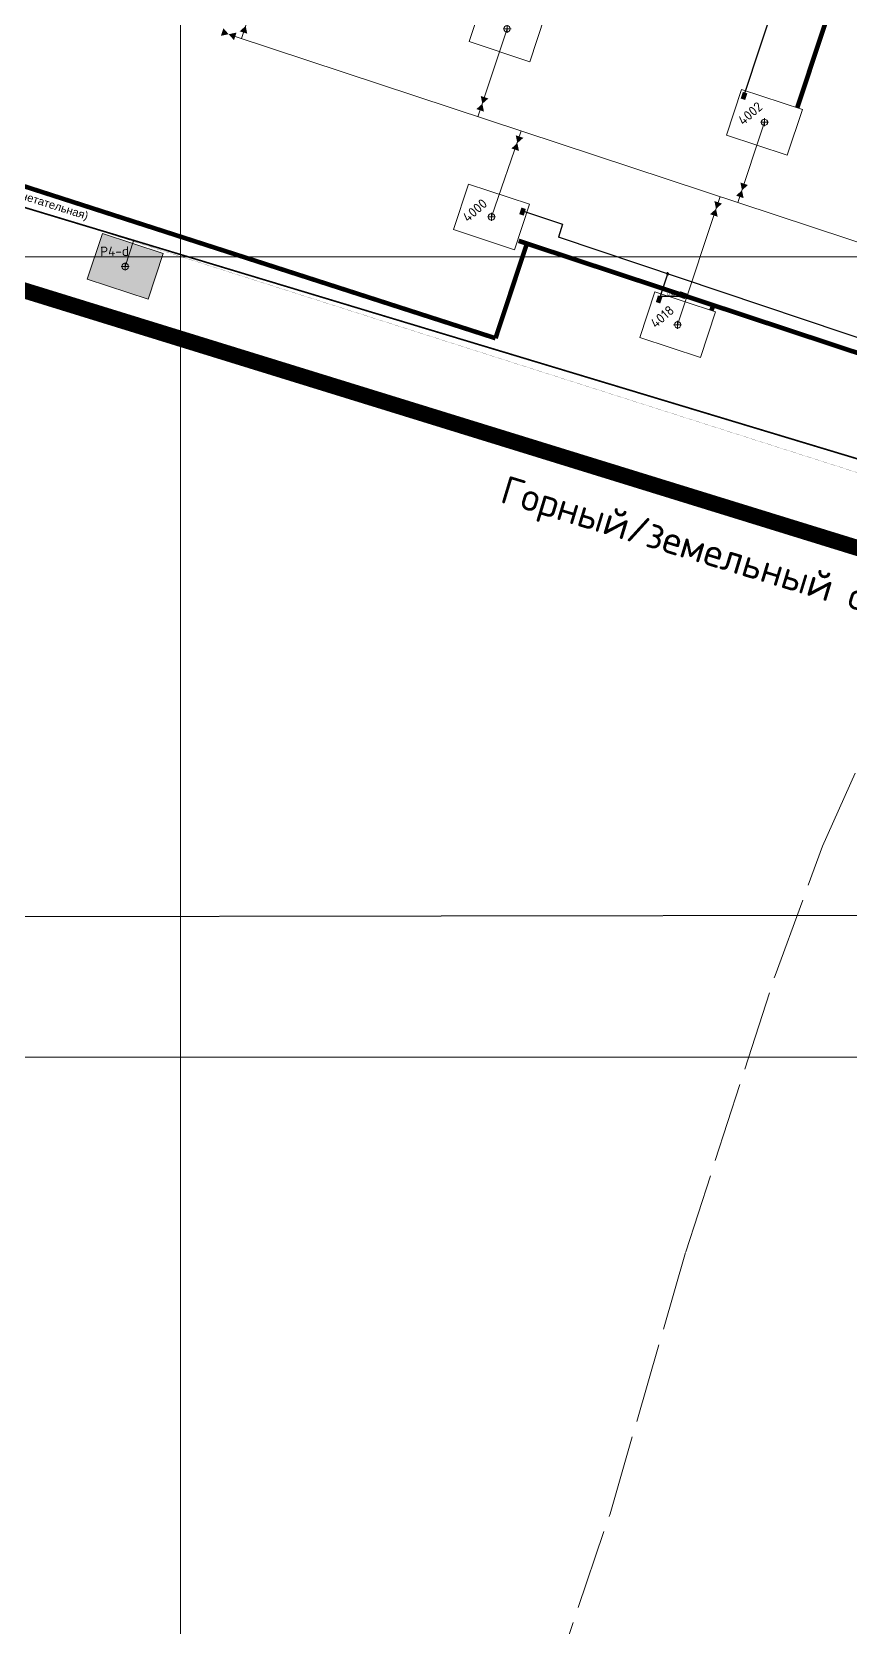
# Model space of a CAD drawing. Header units: millimetres. Extents: x 519 to 9564855, y -810 to 5021775.
# Drawn here: x 9523814 to 9524837, y 4997288 to 4999281 of the extents above; entities that cross this region are included whole.
import ezdxf

# ---------------------------------------------------------------- set-up
doc = ezdxf.new("R2010")
doc.units = ezdxf.units.MM
doc.header["$LTSCALE"] = 2
doc.header["$MEASUREMENT"] = 0
doc.header["$PDMODE"] = 2
doc.header["$PDSIZE"] = 5
for name, pattern in [('92051501$0$GROUND1', [60, 50, -10]), ('92051501$0$GROUND2', [35, 25, -10]), ('DASHED', [0.75, 0.5, -0.25]), ('DASHED2', [9.525, 6.35, -3.175]), ('HIDDEN2', [4.7625, 3.175, -1.5875])]:
    doc.linetypes.add(name, pattern=pattern)
for name, color, linetype in [('0_ANNOT_Dimensions', 7, 'Continuous'), ('Existing roads', 41, 'Continuous'), ('GRID_PULKOVO', 7, 'Continuous'), ('new 100 wells', 131, 'Continuous'), ('New disposal wells', 191, 'Continuous'), ('OilColl&Flowlines', 3, 'Continuous'), ('ROAD_FIELD', 255, '92051501$0$GROUND2'), ('stage 7.frame', 7, 'Continuous'), ('водавод', 5, 'Continuous'), ('МГ-земельный участок', 7, 'Continuous'), ('Скважины 2019г.', 241, 'Continuous'), ('Скважины на 2020 год', 140, 'Continuous')]:
    doc.layers.add(name, color=color, linetype=linetype)
for name, color, linetype, lineweight in [('200 скв. на 2010 год', 61, 'Continuous', 0), ('Land lease as of 24.06.2004', 47, 'HIDDEN2', 70), ('Электро', 1, 'Continuous', 30), ('Электроснаб', 1, 'Continuous', 18), ('Электроснабжене', 1, 'Continuous', 18)]:
    doc.layers.add(name, color=color, linetype=linetype, lineweight=lineweight)
doc.styles.add('Arial', font='arial.ttf', dxfattribs={"height": 30})
doc.styles.add('Elect', font='isocpeur.ttf')
doc.styles.get("Standard").update_dxf_attribs({"font": 'isocpeur.ttf', "width": 0.5})
doc.dimstyles.new('ISO-25', dxfattribs={"dimtxt": 15, "dimasz": 10, "dimexe": 5, "dimexo": 5, "dimgap": 5, "dimtad": 1, "dimtxsty": 'Standard', "dimblk": 'OBLIQUE', "dimcen": 50, "dimadec": 0, "dimazin": 0, "dimtfac": 1, "dimtmove": 0, "dimatfit": 3, "dimfxl": 0, "dimarcsym": 0})

# ---------------------------------------------------------------- blocks, each defined once
blk = doc.blocks.new('_Oblique')
at = {"color": 0, "linetype": 'ByBlock', "lineweight": -2}
blk.add_line((-0.5, -0.5), (0.5, 0.5), dxfattribs=at)
blk = doc.blocks.new('*D111')
at = {"layer": '0_ANNOT_Dimensions', "color": 0, "lineweight": -2, "transparency": 16777216}
for p, q in [((9540956.6, 4998203), (9540956.6, 4998205.1)), ((9540956.6, 4998200.1), (9521531.3, 4998171.8)), ((9521531.3, 4998174.7), (9521531.3, 4998176.8))]:
    blk.add_line(p, q, dxfattribs=at)
at = {"layer": 'DEFPOINTS', "color": 0, "linetype": 'ByBlock', "lineweight": 25, "transparency": 16777216}
for p in [(9540956.6, 4998198), (9521531.3, 4998171.8), (9521531.3, 4998169.7)]:
    blk.add_point(p, dxfattribs=at)
at = {"layer": '0_ANNOT_Dimensions', "color": 0, "linetype": 'ByBlock', "lineweight": -2, "transparency": 16777216, "xscale": 10, "yscale": 10, "zscale": 10}
for p, rotation in [((9540956.6, 4998200.1), 0.08345723362022996), ((9521531.3, 4998171.8), 180.0834572336203)]:
    blk.add_blockref('_Oblique', p, dxfattribs=dict(at, rotation=rotation))
at = {"layer": '0_ANNOT_Dimensions', "color": 0, "linetype": 'ByBlock', "lineweight": 25, "transparency": 16777216, "insert": (9531243.9, 4998199.9), "char_height": 15, "attachment_point": 5, "rotation": 0.0835, "bg_fill": 3, "box_fill_scale": 1.25, "bg_fill_color": 256, "bg_fill_true_color": 13158600, "bg_fill_transparency": 0}
blk.add_mtext('19425,33', dxfattribs=at)

msp = doc.modelspace()

# ---------------------------------------------------------------- hatches: boundary and pattern name
at = {"layer": 'Скважины на 2020 год', "linetype": 'ByBlock', "lineweight": 0, "ltscale": 50}
h = msp.add_hatch(color=2, dxfattribs=at)
h.dxf.hatch_style = 1
h.set_gradient(color1=(255, 255, 0), color2=(255, 255, 0), tint=1)
h.paths.add_polyline_path([(9523902.53745, 4999029.06299), (9523883.68202, 4998972.07759), (9523959.66255, 4998946.93701), (9523978.51798, 4999003.92241)])
at = {"layer": 'Электро'}
for points in [[(9524699.835, 4999197.87861), (9524705.44724, 4999196.02162), (9524708.15446, 4999204.20348), (9524702.54223, 4999206.06047)], [(9524423.20777, 4999053.35917), (9524428.82, 4999051.50218), (9524431.52723, 4999059.68404), (9524425.915, 4999061.54103)], [(9524593.82063, 4998943.53168), (9524599.43286, 4998941.67469), (9524602.14009, 4998949.85655), (9524596.52785, 4998951.71354)]]:
    msp.add_hatch(color=256, dxfattribs=at).paths.add_polyline_path(points)
at = {"layer": 'Электроснаб', "linetype": 'ByBlock', "lineweight": 0}
for points in [[(9524699.835, 4999197.87861), (9524705.44724, 4999196.02162), (9524708.15446, 4999204.20348), (9524702.54223, 4999206.06047)], [(9524423.20777, 4999053.35917), (9524428.82, 4999051.50218), (9524431.52723, 4999059.68404), (9524425.915, 4999061.54103)], [(9524593.82063, 4998943.53168), (9524599.43286, 4998941.67469), (9524602.14009, 4998949.85655), (9524596.52785, 4998951.71354)]]:
    msp.add_hatch(color=1, dxfattribs=at).paths.add_polyline_path(points)
at = {"layer": 'Электроснабжене', "linetype": 'ByBlock', "lineweight": 0}
for points in [[(9524699.835, 4999197.87861), (9524705.44724, 4999196.02162), (9524708.15446, 4999204.20348), (9524702.54223, 4999206.06047)], [(9524423.20777, 4999053.35917), (9524428.82, 4999051.50218), (9524431.52723, 4999059.68404), (9524425.915, 4999061.54103)], [(9524593.82063, 4998943.53168), (9524599.43286, 4998941.67469), (9524602.14009, 4998949.85655), (9524596.52785, 4998951.71354)]]:
    msp.add_hatch(color=1, dxfattribs=at).paths.add_polyline_path(points)

# ---------------------------------------------------------------- linework, layer by layer
at = {"layer": 'Existing roads', "color": 8, "lineweight": 0, "const_width": 5.7, "flags": 128}
for points in [[(9522280.27743, 4999579.97846), (9524393.61902, 4998898.22819)], [(9524432.79501, 4999016.52175), (9524393.61902, 4998898.22819)]]:
    msp.add_lwpolyline(points, dxfattribs=at)
at = {"layer": 'Existing roads', "lineweight": 0, "const_width": 5.8}
for points in [[(9524770.53908, 4999186.19851), (9524818.66761, 4999331.65385)], [(9524888.34992, 4998865.78688), (9524422.48812, 4999019.93211)], [(9524663.26946, 4998932.62596), (9524665.54674, 4998939.50842)]]:
    msp.add_lwpolyline(points, dxfattribs=at)
at = {"layer": 'GRID_PULKOVO', "lineweight": 0}
for p, q in [((9524000, 5011000), (9524000, 4992000)), ((9519000, 4999000), (9533000, 4999000)), ((9519000, 4998000), (9533000, 4998000))]:
    msp.add_line(p, q, dxfattribs=at)
at = {"layer": 'Land lease as of 24.06.2004', "color": 34, "linetype": 'DASHED', "lineweight": 0, "ltscale": 50, "const_width": 20}
msp.add_lwpolyline([(9519654.3, 5003739.6), (9532971.6, 5004566.6), (9534671.1, 5001241.4), (9547648.8, 4998330.8), (9546800.6, 4994774.1), (9538599.5, 4994719.2), (9534700.1, 4995931.6), (9534118, 4994384.9), (9531927.8, 4994990.9), (9532139.5, 4996381.2), (9522290.1, 4999426.3), (9519885.3, 4999727), (9519654.3, 5003739.6)], dxfattribs=at)
at = {"layer": 'new 100 wells', "color": 0, "linetype": 'ByBlock', "lineweight": 0}
for points in [[(9524360.58202, 4999268.87759), (9524436.56254, 4999243.73701), (9524455.41798, 4999300.72241), (9524379.43745, 4999325.86299)], [(9524682.08202, 4999152.17759), (9524758.06254, 4999127.03701), (9524776.91798, 4999184.02241), (9524700.93745, 4999209.16299)], [(9524341.18202, 4999033.97759), (9524417.16255, 4999008.83701), (9524436.01798, 4999065.82241), (9524360.03745, 4999090.96299)], [(9524573.68202, 4998899.17759), (9524649.66254, 4998874.03701), (9524668.51798, 4998931.02241), (9524592.53745, 4998956.16299)]]:
    msp.add_lwpolyline(points, close=True, dxfattribs=at)
for centre in [(9524408, 4999284.8), (9524729.5, 4999168.1), (9524388.6, 4999049.9), (9524621.1, 4998915.1)]:
    msp.add_circle(centre, 4, dxfattribs=at)
at = {"layer": 'new 100 wells', "color": 0, "linetype": 'ByBlock', "lineweight": 0, "ltscale": 80}
for p in [(9524408, 4999284.8), (9524729.5, 4999168.1), (9524388.6, 4999049.9), (9524621.1, 4998915.1)]:
    msp.add_point(p, dxfattribs=at)
at = {"layer": 'New disposal wells', "color": 212, "linetype": 'ByBlock', "lineweight": 0, "ltscale": 50}
msp.add_line((9523931.1, 4998988), (9523941.24084, 4999019.82816), dxfattribs=at)
at = {"layer": 'OilColl&Flowlines', "lineweight": 0}
for p, q in [((9524118.6, 4999401), (9524076.21147, 4999272.89227)), ((9524408, 4999284.8), (9524371.70814, 4999175.11778)), ((9524729.5, 4999168.1), (9524696.28632, 4999067.72074)), ((9524388.6, 4999049.9), (9524425.76807, 4999157.23033)), ((9524621.1, 4998915.1), (9524674.07521, 4999075.20308))]:
    msp.add_line(p, q, dxfattribs=at)
at = {"layer": 'OilColl&Flowlines', "color": 3, "lineweight": 0}
msp.add_line((9524944.48312, 4998985.59692), (9524068.44991, 4999275.46043), dxfattribs=at)
at = {"layer": 'OilColl&Flowlines', "lineweight": 0}
for points in [[(9524050.55935, 4999276.1497), (9524053.67908, 4999285.57823), (9524060.28456, 4999278.1622)], [(9524066.89004, 4999270.74617), (9524060.28456, 4999278.1622), (9524070.00977, 4999280.1747)], [(9524083.51883, 4999278.74641), (9524074.0903, 4999281.86614), (9524081.50633, 4999288.47162)], [(9524384.5984, 4999197.84473), (9524377.18238, 4999191.23925), (9524375.16988, 4999200.96445)], [(9524379.19487, 4999181.51404), (9524369.76635, 4999184.63377), (9524377.18238, 4999191.23925)], [(9524422.90586, 4999132.34972), (9524413.47733, 4999135.46945), (9524420.89336, 4999142.07493)], [(9524422.90586, 4999132.34972), (9524413.47733, 4999135.46945), (9524420.89336, 4999142.07493)], [(9524428.30938, 4999148.68041), (9524420.89336, 4999142.07493), (9524418.88086, 4999151.80014)], [(9524428.30938, 4999148.68041), (9524420.89336, 4999142.07493), (9524418.88086, 4999151.80014)], [(9524703.51495, 4999073.33696), (9524694.08643, 4999076.45669), (9524701.50246, 4999083.06217)], [(9524703.51495, 4999073.33696), (9524694.08643, 4999076.45669), (9524701.50246, 4999083.06217)], [(9524708.91848, 4999089.66765), (9524701.50246, 4999083.06217), (9524699.48996, 4999092.78737)], [(9524708.91848, 4999089.66765), (9524701.50246, 4999083.06217), (9524699.48996, 4999092.78737)], [(9524676.48714, 4999066.46436), (9524669.07111, 4999059.85888), (9524667.05861, 4999069.58409)], [(9524676.48714, 4999066.46436), (9524669.07111, 4999059.85888), (9524667.05861, 4999069.58409)], [(9524671.08361, 4999050.13367), (9524661.65508, 4999053.2534), (9524669.07111, 4999059.85888)], [(9524671.08361, 4999050.13367), (9524661.65508, 4999053.2534), (9524669.07111, 4999059.85888)]]:
    msp.add_solid(points, dxfattribs=at)
at = {"layer": 'ROAD_FIELD', "linetype": '92051501$0$GROUND1', "lineweight": 0}
msp.add_lwpolyline([(9523677.33764, 4995814.53179), (9523779.5692, 4996012.42397), (9523991.837, 4996331.555), (9524095.437, 4996504.555), (9524346.537, 4996948.955), (9524458.337, 4997198.555), (9524536.637, 4997429.155), (9524631.237, 4997756.455), (9524742.837, 4998101.955), (9524802.21631, 4998263.4501), (9524977.31895, 4998658.98382), (9525070.237, 4998931.055), (9525201.337, 4999233.755), (9525235.8427, 4999319.26134), (9525202.937, 4999426.855), (9525184.737, 4999499.955), (9525171.237, 4999571.455), (9525219.837, 4999707.255), (9525214.6934, 4999831.36774)], dxfattribs=at)
at = {"layer": 'водавод', "color": 3, "ltscale": 50, "const_width": 0.2}
msp.add_lwpolyline([(9527542.3561, 4997868.86109), (9522799.8, 4999383.82629)], dxfattribs=at)
at = {"layer": 'МГ-земельный участок', "color": 34, "linetype": 'DASHED2', "lineweight": 25, "ltscale": 5, "const_width": 2}
msp.add_lwpolyline([(9522271, 4999525), (9527884, 4997830), (9530104, 4997995), (9529358.40073, 4998522.43877), (9528467.29836, 4998113.15535), (9526935, 4999132), (9522496, 5000315), (9522167.80801, 4999999.48247)], close=True, dxfattribs=at)
at = {"layer": 'Скважины 2019г.', "color": 0, "linetype": 'ByBlock', "lineweight": 0, "ltscale": 50}
msp.add_lwpolyline([(9523883.68202, 4998972.07759), (9523902.53745, 4999029.06299), (9523978.51798, 4999003.92241), (9523959.66255, 4998946.93701), (9523883.68202, 4998972.07759)], dxfattribs=at)
msp.add_circle((9523931.1, 4998988), 4.0951, dxfattribs=at)
at = {"layer": 'Скважины на 2020 год', "color": 18, "linetype": 'ByBlock', "lineweight": 0, "ltscale": 50, "true_color": 0x000000}
msp.add_point((9523931.1, 4998988), dxfattribs=at)
msp.add_point((9523931.1, 4998988), dxfattribs=at)
at = {"layer": 'Электро', "ltscale": 0.5}
for p, q in [((9524704.71705, 4999203.27393, 0), (9524759.52956, 4999368.92974, 0)), ((9524427.46889, 4999057.27303, 0), (9524477.48373, 4999040.72403, 0)), ((9524477.48373, 4999040.72403, 0), (9524472.17604, 4999024.683, 0)), ((9524969.73153, 4998857.22372, 0), (9524472.17604, 4999024.683, 0)), ((9524598.32376, 4998947.35298, 0), (9524608.86659, 4998978.67787, 0)), ((9524622.79641, 4998950.31955), (9524624.70711, 4998956.07768)), ((9524629.86789, 4998947.97304), (9524622.79641, 4998950.31955)), ((9524624.70711, 4998956.07768), (9524631.77859, 4998953.73117)), ((9524631.77859, 4998953.73117), (9524629.86789, 4998947.97304))]:
    msp.add_line(p, q, dxfattribs=at)
at = {"layer": 'Электро', "ltscale": 7.5}
msp.add_line((9524622.79641, 4998950.31955), (9524599.28417, 4998950.20654, 0), dxfattribs=at)
at = {"layer": 'Электро', "ltscale": 25}
for start, end in [(162, 342), (342, 162)]:
    msp.add_arc((9524608.67998, 4998978.74068, 0.00005), 1.25, start, end, dxfattribs=at)
at = {"layer": 'Электроснаб', "color": 1, "linetype": 'ByBlock', "lineweight": 0, "ltscale": 0.5}
for p, q in [((9524704.71705, 4999203.27393, 0), (9524759.52956, 4999368.92974, 0)), ((9524427.46889, 4999057.27303, 0), (9524477.48373, 4999040.72403, 0)), ((9524477.48373, 4999040.72403, 0), (9524472.17604, 4999024.683, 0)), ((9524969.73153, 4998857.22372, 0), (9524472.17604, 4999024.683, 0)), ((9524598.32376, 4998947.35298, 0), (9524608.86659, 4998978.67787, 0)), ((9524622.79641, 4998950.31955), (9524624.70711, 4998956.07768)), ((9524629.86789, 4998947.97304), (9524622.79641, 4998950.31955)), ((9524624.70711, 4998956.07768), (9524631.77859, 4998953.73117)), ((9524631.77859, 4998953.73117), (9524629.86789, 4998947.97304))]:
    msp.add_line(p, q, dxfattribs=at)
at = {"layer": 'Электроснаб', "color": 1, "linetype": 'ByBlock', "lineweight": 0, "ltscale": 7.5}
msp.add_line((9524622.79641, 4998950.31955), (9524599.28417, 4998950.20654, 0), dxfattribs=at)
at = {"layer": 'Электроснаб', "color": 1, "linetype": 'ByBlock', "lineweight": 0, "ltscale": 25}
for start, end in [(162, 342), (342, 162)]:
    msp.add_arc((9524608.67998, 4998978.74068, 0.00005), 1.25, start, end, dxfattribs=at)
at = {"layer": 'Электроснабжене', "color": 1, "linetype": 'ByBlock', "lineweight": 0, "ltscale": 0.5}
for p, q in [((9524704.71705, 4999203.27393, 0), (9524759.52956, 4999368.92974, 0)), ((9524427.46889, 4999057.27303, 0), (9524477.48373, 4999040.72403, 0)), ((9524477.48373, 4999040.72403, 0), (9524472.17604, 4999024.683, 0)), ((9524969.73153, 4998857.22372, 0), (9524472.17604, 4999024.683, 0)), ((9524598.32376, 4998947.35298, 0), (9524608.86659, 4998978.67787, 0)), ((9524622.79641, 4998950.31955), (9524624.70711, 4998956.07768)), ((9524629.86789, 4998947.97304), (9524622.79641, 4998950.31955)), ((9524624.70711, 4998956.07768), (9524631.77859, 4998953.73117)), ((9524631.77859, 4998953.73117), (9524629.86789, 4998947.97304))]:
    msp.add_line(p, q, dxfattribs=at)
at = {"layer": 'Электроснабжене', "color": 1, "linetype": 'ByBlock', "lineweight": 0, "ltscale": 7.5}
msp.add_line((9524622.79641, 4998950.31955), (9524599.28417, 4998950.20654, 0), dxfattribs=at)
at = {"layer": 'Электроснабжене', "color": 1, "linetype": 'ByBlock', "lineweight": 0, "ltscale": 25}
for start, end in [(162, 342), (342, 162)]:
    msp.add_arc((9524608.67998, 4998978.74068, 0.00005), 1.25, start, end, dxfattribs=at)

# ---------------------------------------------------------------- texts
at = {"layer": '200 скв. на 2010 год', "color": 34, "lineweight": 0, "style": 'Elect'}
msp.add_text('Горный/земельный отвод АО "КБМ"', height=35, rotation=343.13468407, dxfattribs=at).set_placement((9524397.54395, 4998693.68505))
at = {"layer": 'new 100 wells', "color": 0, "linetype": 'ByBlock', "lineweight": 0, "style": 'Elect'}
for s, p in [('4002', (9524702.98875, 4999163.58624)), ('4000', (9524358.99904, 4999042.54737)), ('4018', (9524593.68053, 4998910.11662))]:
    msp.add_text(s, height=12, rotation=41, dxfattribs=at).set_placement(p)
at = {"layer": 'stage 7.frame', "color": 5, "lineweight": 0, "style": 'Arial'}
msp.add_text('СТ %%C219 (водонагнетательная)', height=10, rotation=342.53985168, dxfattribs=at).set_placement((9523688.68455, 4999107.36031, 0.00875))
at = {"layer": 'Скважины 2019г.', "color": 0, "linetype": 'ByBlock', "lineweight": 0, "style": 'Elect'}
msp.add_text('P4-d', height=12, rotation=0.71913204, dxfattribs=at).set_placement((9523899.83818, 4999000.70365))
at = {"layer": 'Электро', "ltscale": 0.5}
for s, rotation, p in [('40м', 0.80612803, (9524607.32337, 4998950.89562, 0)), ('БР', 342.54947951, (9524624.12175, 4998951.20408, 0))]:
    msp.add_text(s, height=4, rotation=rotation, dxfattribs=at).set_placement(p)
at = {"layer": 'Электроснаб', "color": 1, "linetype": 'ByBlock', "lineweight": 0, "ltscale": 0.5}
for s, rotation, p in [('40м', 0.80612803, (9524607.32337, 4998950.89562, 0)), ('БР', 342.54947951, (9524624.12175, 4998951.20408, 0))]:
    msp.add_text(s, height=4, rotation=rotation, dxfattribs=at).set_placement(p)
at = {"layer": 'Электроснабжене', "color": 1, "linetype": 'ByBlock', "lineweight": 0, "ltscale": 0.5}
for s, rotation, p in [('40м', 0.80612803, (9524607.32337, 4998950.89562, 0)), ('БР', 342.54947951, (9524624.12175, 4998951.20408, 0))]:
    msp.add_text(s, height=4, rotation=rotation, dxfattribs=at).set_placement(p)

# ---------------------------------------------------------------- next in the draw order: dimensions: what is measured, and where the dimension line sits
at = {"layer": '0_ANNOT_Dimensions', "linetype": 'ByBlock', "lineweight": 25}
dim = msp.add_aligned_dim(p1=(9540956.6, 4998198), p2=(9521531.287, 4998169.705), distance=-2.08809, dimstyle='ISO-25', override={"dimtfill": 1}, dxfattribs=at)
dim.commit()
dim.dimension.update_dxf_attribs({"geometry": '*D111', "text_midpoint": (9531243.92007, 4998199.94057)})

doc.saveas('drawing.dxf')
